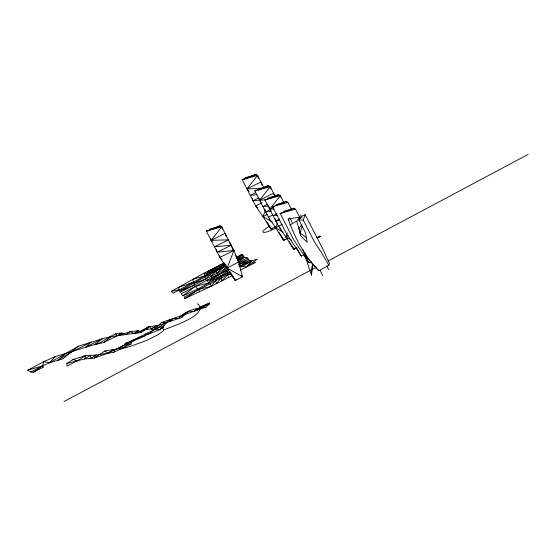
<?xml version="1.0" encoding="UTF-8"?>
<svg xmlns="http://www.w3.org/2000/svg" width="556" height="556" viewBox="0 0 556 556"><rect width="100%" height="100%" fill="white"/><g stroke="black" fill="none" stroke-linecap="round" stroke-linejoin="round"><path stroke-width="0.83" d="M27.8 370.171L42.451 365.911L43.702 367.023L33.429 372.284L30.879 372.061L27.8 370.171L43.931 361.581L55.343 356.577L94.812 344.539L103.784 342.524L117.094 335.789L130.417 331.682L133.982 333.475L145.547 329.611L151.239 328.909L158.175 325.538L181.979 317.323L181.993 315.454M302.888 249.29L311.443 275.199L312.458 263.426M311.443 275.199L312.583 263.377M66.915 363.402L84.63 358.981L85.638 355.562L77.312 360.761L66.97 366.105L66.915 363.402L73.01 359.551L85.638 355.562L96.098 355.006L113.591 352.386L131.07 344.032L131.661 340.793C144.616 334.128 158.662 328.589 170.122 319.547L169.768 321.535L173.145 318.505L178.622 318.477C185.28 310.512 195.907 308.198 205.803 307.232L209.112 304.264L209.751 303.013L200.473 306.662L196.949 310.29M214.533 228.46L209.807 229.989L210.064 228.919L218.348 227.001M249.568 177.281L245.634 178.552L245.884 177.482L253.341 175.752M263.787 188.011L258.276 189.798L258.533 188.727L265.99 186.997M272.336 197.519L268.395 198.791L268.652 197.721L276.937 195.795M283.574 212.288L283.824 211.21L288.8 210.057M302.214 226.021L300.184 232.943L300.608 235.647L307.211 242.291L305.466 232.776L298.913 220.023L301.303 216.492L305.195 214.651L322.897 249.116L329.43 263.412L328.853 265.281L318.776 270.758C304.709 256.302 294.722 237.85 288.203 218.939L299.531 217.187L300.275 218.633M328.853 265.281L321.111 251.944L314.501 241.985L303.256 220.106L305.195 214.651M241.686 275.31L242.451 276.818L227.182 268.061L233.888 250.464L221.768 226.883L220.051 226.063L206.339 231.046L219.87 257.379L235.306 280.558L242.451 276.818L238.677 261.945L233.888 250.464L231.498 246.537M275.415 226.876L271.126 229.114L263.002 216.618L265.441 210.224M277.479 223.067L275.651 227.863L283.775 240.359L287.348 238.496M296.751 247.865L293.895 249.352L285.77 236.856L287.292 232.86M227.904 269.18L181.325 293.749L182.841 295.841L197.595 289.127L208.931 282.955L212.128 277.423L218.334 275.137L228.877 269.625M113.591 352.386L115.446 349.349L149.362 333.683L160.246 329.583L166.751 322.577L161.546 322.508L149.362 333.683L145.658 334.107L145.387 335.581L125.079 343.323L127.129 344.31L131.07 344.032M289.857 224.978L296.709 221.212L299.531 217.187M272.454 222.046L263.002 216.618L255.697 205.942L242.166 179.609L255.871 174.619L257.595 175.446L246.933 188.894L248.984 191.452M212.135 241.61L211.113 240.338L221.768 226.883L222.351 229.141M261.118 202.057L259.582 200.139L270.237 186.691L268.52 185.864L254.808 190.854L268.346 217.187L275.651 227.863L282.921 232.033M271.238 211.051L269.702 209.132L280.356 195.684L278.639 194.857L264.927 199.847L278.459 226.181L285.77 236.856L291.587 240.199M230.782 273.072L184.231 297.119L184.606 298.69L211.002 286.375L215.735 280.599L216.326 283.713L221.267 277.833L221.858 280.947L227.856 274.539L231.901 274.414M301.769 225.013L298.975 228.245L300.608 235.647M226.772 266.192L223.345 270.084L222.602 267.95L216.77 273.427L216.02 271.293L211.051 276.325L210.3 274.191L205.734 279.022L180.088 292.331L179.637 290.962L204.99 276.888L226.667 265.893M225.812 264.559L208.618 272.662L206.255 275.31L225.66 265.497M246.537 266.692L251.931 260.785L257.532 259.082L246.537 266.692L239.316 266.685M30.879 372.061L42.451 365.911L49.519 362.797L55.343 356.577M266.817 221.907L269.5 227.084L271.126 229.114L272.218 227.988M230.226 271.863L233.68 278.521L235.306 280.558L236.397 279.425M279.084 232.408L282.149 238.329L283.775 240.359L284.867 239.226M289.203 241.401L292.268 247.323L293.895 249.352L294.986 248.226M33.429 372.284L42.451 365.911L43.931 361.581L49.519 362.797L78.361 346.242L102.436 338.701L111.249 336.589L141.161 332.495L145.547 329.611L148.389 326.733L158.175 325.538M229.718 272.245L212.427 279.369L215.923 279.453L227.953 273.17L229.725 271.425M181.979 317.323L188.658 311.318L193.933 311.332L209.751 303.013M193.933 311.332L197.241 308.358M78.361 346.242L62.703 358.905L49.519 362.797M65.775 353.477L57.692 360.323L72.072 351.684L91.281 342.093L85.527 347.368L102.436 338.701L94.812 344.539C105.028 342.628 115.022 328.707 126.024 334.566L130.417 331.682L138.368 330.591L141.161 332.495M103.784 342.524L111.249 336.589M215.923 279.453L228.85 270.244M131.661 340.793L127.129 344.31L125.037 346.916L115.446 349.349L104.973 350.919L94.172 358.092L84.63 358.981L90.482 355.326L90.051 358.71L96.098 355.006L94.172 358.092L107.767 353.255L115.446 349.349M238.218 262.029L244.327 257.317L247.26 257.859L249.554 260.403L251.931 260.785L241.554 266.908M224.548 263.405L221.9 265.434L209.153 270.557L203.85 273.288L171.304 291.309L173.305 293.144L205.227 275.679L209.153 270.557L224.158 262.786M182.841 295.841L195.427 286.243L208.931 282.955L214.213 280.196L206.846 280.182L208.931 282.955M171.304 291.309L179.352 289.565L178.4 287.528L193.564 282.073L192.515 279.369L205.227 275.679L203.85 273.288L207.409 273.1L221.205 264.315L221.9 265.434L224.867 264.01M228.141 269.479L224.867 271.724L224.346 271.036L210.717 280.113M113.132 349.696L107.767 353.255L104.973 350.919M121.486 332.905L117.094 335.789L115.634 333.704M133.982 333.475L138.368 330.591M184.606 298.69L198.965 289.356L211.002 286.375L232.63 275.561M145.547 329.611L150.328 326.497L151.239 328.909L153.546 329.729L160.246 329.583M151.239 328.909L156.014 325.802M225.792 264.941L223.665 265.65L217.292 269.716L217.076 268.972L211.572 272.607L208.618 272.662M236.467 257.817L242.075 254.328L244.327 257.317L237.461 260.861M239.705 266.241L249.554 260.403L238.475 264.927M316.6 237.683L319.13 236.383M140.14 331.411L148.389 326.733M124.6 344.644C124.586 343.726 128.735 342.197 127.088 343.629C120.402 346.562 111.971 351.802 127.998 347.02A78.167 15.179 -27.2 0 0 133.009 345.484L146.791 340.348L158.439 334.503L163.401 330.625L163.603 329.319L162.484 327.957L160.656 328.492L163.756 326.921L162.498 327.95M319.366 237.037L320.242 236.376L319.61 236.189M239.094 264.378L248.636 259.207L238.593 262.967M263.002 216.618L267.603 214.178M278.716 226.236L275.651 227.863L275.338 226.424M227.182 268.061L238.677 261.945L235.376 255.128M285.77 236.856L288.064 235.64M238.441 262.557L247.26 257.859M317.212 238.183L320.416 236.272L319.519 236.224M63.926 401.62L315.982 267.394M328.242 260.861L528.2 154.38M296.404 247.413L299.858 254.071L301.484 256.101L303.625 254.982M303.993 254.155L307.447 260.82L309.073 262.849L311.214 261.73M236.891 257.018L242.075 254.328M236.773 258.026L242.882 254.87M237.488 259.235L243.597 256.08L236.759 258.596M179.637 290.962L194.378 285.131L193.794 283.421L205.734 279.022L227.786 267.832M255.697 192.647L250.242 195.337L256.962 194.732M252.361 198.492L253.022 200.744L258.47 198.054M259.263 198.534L259.582 200.139L273.594 193.217L274.636 196.24M261.925 202.87L255.697 205.942L257.873 208.305M267.561 204.274L262.891 206.582L268.77 206.047M269.222 206.721L269.702 209.132L273.594 207.214M280.599 203.753L283.713 202.217L280.356 195.684L264.927 199.847L266.352 199.673M264.788 208.993L265.671 211.989L270.341 209.681M210.793 238.726L211.113 240.338L225.124 233.416L226.167 236.439M273.017 214.88L268.346 217.187L269.973 218.96M276.902 213.65L273.01 215.575L277.208 215.193M275.123 218.73L275.79 220.982L279.682 219.057M216.312 249.185L217.201 252.181L231.213 245.259L229.433 242.68M282.351 224.256L278.459 226.181L281.176 229.135M222.046 259.742L219.87 257.379L233.888 250.464L232.526 248.845M240.227 270.23L255.614 262.46L252.035 262.891M238.997 266.658L251.931 260.785M245.634 178.552L255.322 174.389L256.657 174.98M258.276 189.798L267.971 185.635L269.306 186.225M268.395 198.791L278.09 194.628L279.418 195.219M209.807 229.989L219.502 225.826L220.829 226.424M284.318 211.961L293.262 208.118L294.597 208.715M248.893 177.6L255.871 174.619M261.535 188.845L268.52 185.864M273.204 197.178L278.639 194.857M213.845 228.711L220.051 226.063M280.022 204.254L286.229 201.606L287.945 202.433L291.302 208.959M286.055 211.662L293.818 208.354L295.535 209.174L300.358 218.571M199.382 308.107L209.112 304.264M163.672 329.937L179.303 323.891L188.567 319.533A11.169 2.168 -27.2 0 0 191.674 317.698C196.282 315.294 204.358 308.08 197.22 303.715M237.481 259.819L244.327 257.317M153.546 329.729L164.173 325.851M161.546 322.508L205.803 307.232M263.891 187.699L257.595 175.446L242.166 179.609L245.008 179.254M275.067 196.08L270.237 186.691L254.808 190.854L256.233 190.673M301.484 256.101L286.048 232.929L272.516 206.596L287.945 202.433M221.768 226.883L206.339 231.046L208.479 230.782M309.073 262.849L293.637 239.671L280.106 213.344L295.535 209.174M284.526 202.544L276.235 204.469L275.984 205.539L285.68 201.369L287.007 201.967M272.516 206.596L274.65 206.325M280.106 213.344L282.24 213.073M253.022 200.744L259.701 200.056M265.671 211.989L270.675 211.468M275.79 220.982L279.96 220.551M217.201 252.181L233.888 250.464M231.213 245.259L214.421 246.774L228.433 239.851L211.113 240.338M260.792 188.512L246.933 188.894L260.952 181.979L261.987 184.995M259.582 200.139L265.643 199.972M269.702 209.132L274.032 209.014M298.913 220.023L303.256 220.106M73.01 359.551L77.312 360.761M306.697 237.996L300.184 232.943L296.709 221.212M318.776 270.758L306.537 257.317L304.612 252.5M217.806 274.455L218.334 275.137M195.427 286.243L197.595 289.127M220.892 275.88L221.413 276.582M226.639 271.397L227.953 273.17M214.651 267.707L215.144 268.499M291.865 245.696L293.895 249.352M281.343 235.973L283.775 240.359M267.485 222.532L271.126 229.114M232.471 275.435L235.306 280.558M300.518 214.804L302.082 217.855M326.782 265.914L328.742 269.729M319.971 270.195L322.751 275.595M289.864 217.862L292.199 222.414M288.203 218.939L288.932 220.364M258.533 188.727L259.131 190.201M245.884 177.482L246.482 178.962M204.99 276.888L205.734 279.022M223.665 265.65L223.873 266.394M280.356 195.684L280.745 197.185M270.237 186.691L270.821 188.943M257.595 175.446L258.366 178.455M198.965 289.356L199.465 291.949M227.856 274.539L228.453 277.652M210.411 283.261L211.002 286.375M219.773 255.649L219.87 257.379M185.301 312.479L185.35 314.293M275.811 228.03A11.982 2.328 -27.2 0 1 263.294 232.332A11.982 2.328 -27.2 0 1 269.882 225.938"/></g></svg>
